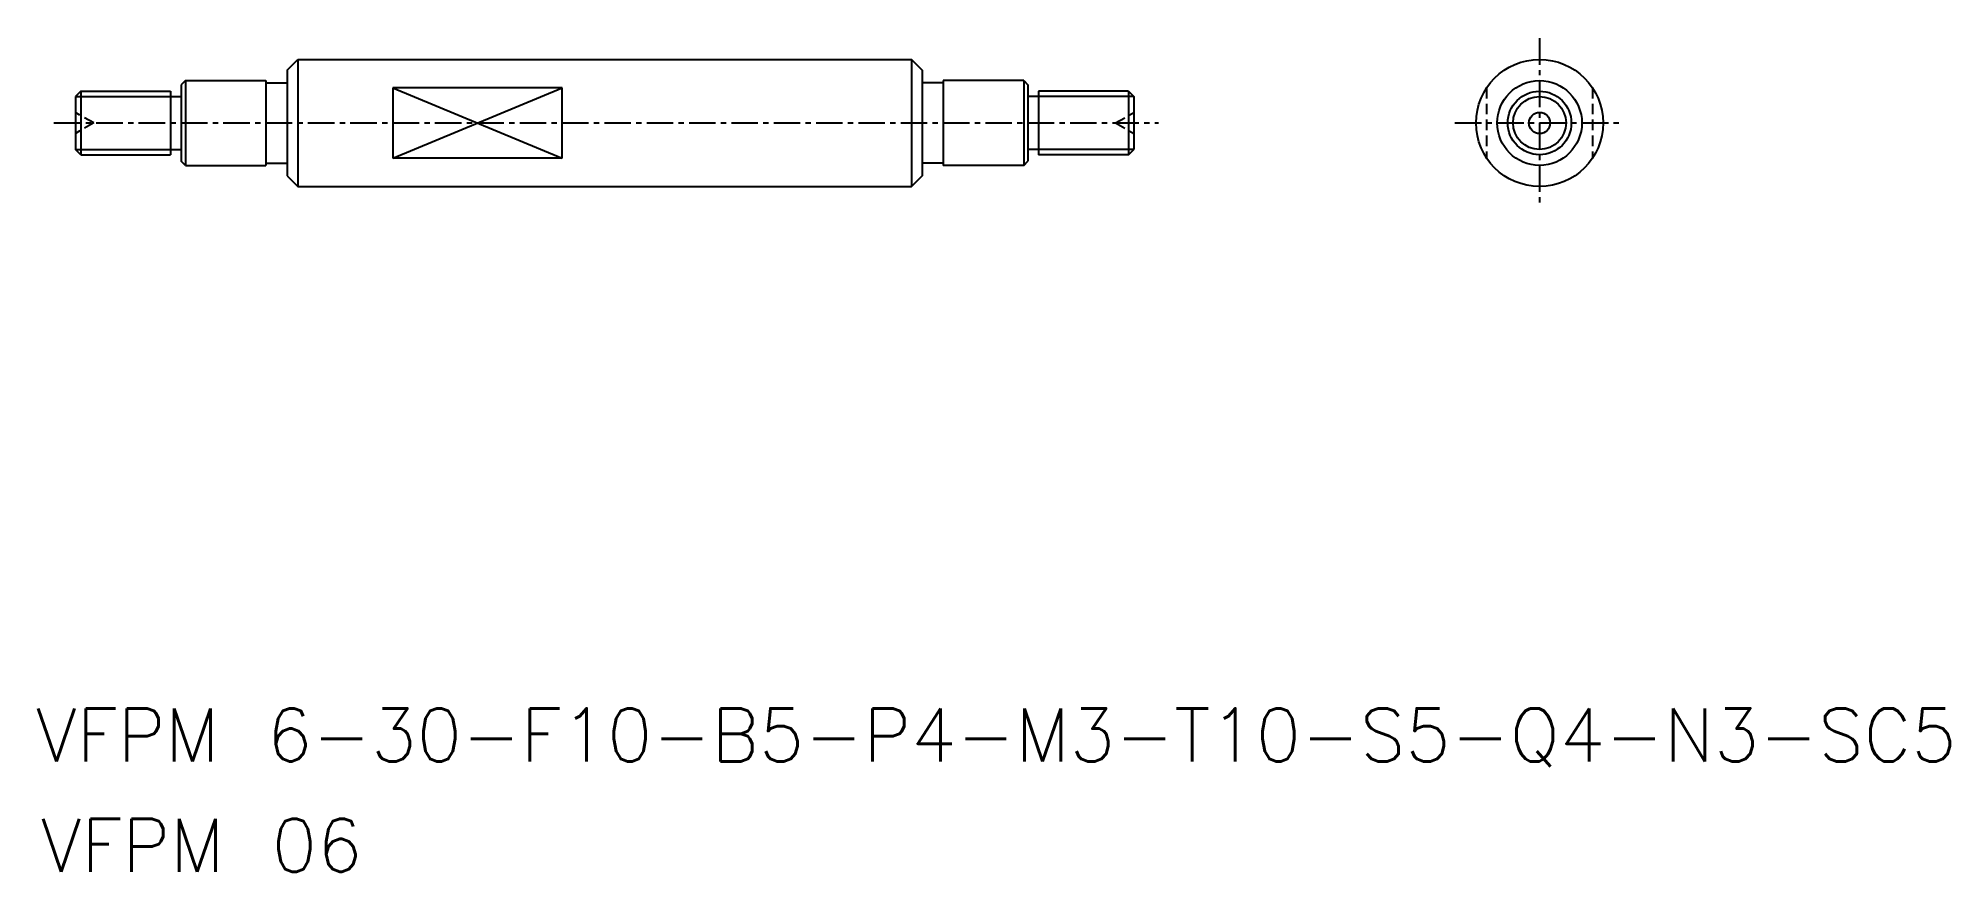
# Model space of a CAD drawing. Extents: x 907 to 997.3, y -216.1 to -176.8.
import ezdxf

# ---------------------------------------------------------------- set-up
doc = ezdxf.new("R2010")
doc.units = 0
doc.linetypes.add('CENTER', pattern=[2, 1.25, -0.25, 0.25, -0.25])
doc.linetypes.add('DASHED', pattern=[0.75, 0.5, -0.25])
doc.layers.get('0').update_dxf_attribs({"linetype": 'CONTINUOUS'})
doc.layers.add('CENTER', color=1, linetype='CENTER')
doc.styles.get("Standard").update_dxf_attribs({"font": 'txt.shx'})

msp = doc.modelspace()

# ---------------------------------------------------------------- linework, layer by layer
at = {"color": 7, "linetype": 'CONTINUOUS'}
for p, q in [((918.794, -178.282), (919.294, -177.782)), ((919.294, -177.782), (948.294, -177.782)), ((919.294, -177.782), (919.294, -183.782)), ((948.294, -177.782), (948.294, -183.782)), ((948.294, -177.782), (948.794, -178.282)), ((948.794, -178.282), (948.294, -177.782)), ((913.994, -178.782), (913.794, -178.982)), ((913.994, -178.782), (913.994, -182.782)), ((913.994, -178.782), (917.794, -178.782)), ((917.794, -178.782), (917.794, -182.782)), ((918.794, -178.282), (918.794, -183.282)), ((948.794, -178.282), (948.794, -183.282)), ((949.794, -178.782), (949.794, -182.782)), ((953.594, -178.782), (949.794, -178.782)), ((953.594, -178.782), (953.594, -182.782)), ((953.594, -178.782), (953.794, -178.982)), ((909.044, -179.282), (908.794, -179.532)), ((908.794, -179.532), (908.794, -182.032)), ((909.044, -179.282), (913.294, -179.282)), ((909.044, -179.282), (909.044, -182.282)), ((913.294, -179.282), (913.294, -182.282)), ((913.294, -179.532), (913.794, -179.532)), ((913.794, -178.982), (913.794, -182.582)), ((917.794, -178.882), (918.794, -178.882)), ((923.794, -179.123), (923.794, -182.44)), ((931.794, -179.123), (923.794, -179.123)), ((931.794, -182.44), (931.794, -179.123)), ((949.794, -178.882), (948.794, -178.882)), ((949.794, -178.882), (948.794, -178.882)), ((953.794, -178.982), (953.794, -182.582)), ((954.294, -179.532), (953.794, -179.532)), ((958.544, -179.282), (954.294, -179.282)), ((954.294, -179.282), (954.294, -182.282)), ((958.544, -179.282), (958.794, -179.532)), ((958.544, -179.282), (958.544, -182.282)), ((958.794, -179.532), (958.794, -182.032)), ((909.044, -182.282), (908.794, -182.032)), ((909.044, -182.282), (913.294, -182.282)), ((913.294, -182.032), (913.794, -182.032)), ((954.294, -182.032), (953.794, -182.032)), ((958.544, -182.282), (954.294, -182.282)), ((958.544, -182.282), (958.794, -182.032)), ((913.994, -182.782), (913.794, -182.582)), ((913.994, -182.782), (917.794, -182.782)), ((917.794, -182.682), (918.794, -182.682)), ((918.794, -183.282), (919.294, -183.782)), ((931.794, -182.44), (923.794, -182.44)), ((948.294, -183.782), (948.794, -183.282)), ((948.794, -183.282), (948.294, -183.782)), ((949.794, -182.682), (948.794, -182.682)), ((949.794, -182.682), (948.794, -182.682)), ((953.594, -182.782), (949.794, -182.782)), ((953.594, -182.782), (953.794, -182.582)), ((919.294, -183.782), (948.294, -183.782))]:
    msp.add_line(p, q, dxfattribs=at)
at = {"color": 3, "linetype": 'CONTINUOUS'}
for p, q in [((908.794, -179.532), (913.294, -179.532)), ((923.794, -182.44), (931.794, -179.123)), ((923.794, -179.123), (931.794, -182.44)), ((958.794, -179.532), (954.294, -179.532)), ((908.794, -182.032), (913.294, -182.032)), ((958.794, -182.032), (954.294, -182.032))]:
    msp.add_line(p, q, dxfattribs=at)
at = {"color": 3, "linetype": 'DASHED'}
for p, q in [((975.46, -179.123), (975.46, -182.44)), ((980.46, -179.123), (980.46, -182.44)), ((909.66, -180.782), (908.794, -180.282)), ((957.928, -180.782), (958.794, -180.282)), ((909.66, -180.782), (908.794, -181.282)), ((957.928, -180.782), (958.794, -181.282))]:
    msp.add_line(p, q, dxfattribs=at)
at = {"color": 7, "linetype": 'CONTINUOUS'}
for radius in [3, 2, 1.5, 0.5]:
    msp.add_circle((977.96, -180.782), radius, dxfattribs=at)
at = {"color": 3, "linetype": 'CONTINUOUS'}
msp.add_circle((977.96, -180.782), 1.25, dxfattribs=at)
at = {"layer": 'CENTER', "color": 1, "linetype": 'CENTER'}
for p, q in [((977.96, -176.782), (977.96, -184.782)), ((907.781, -180.782), (959.963, -180.782)), ((973.96, -180.782), (981.96, -180.782))]:
    msp.add_line(p, q, dxfattribs=at)

# ---------------------------------------------------------------- texts
at = {"color": 7, "linetype": 'CONTINUOUS'}
for s, p in [('VFPM 6-30-F10-B5-P4-M3-T10-S5-Q4-N3-SC5', (906.931, -210.925)), ('VFPM 06', (907.157, -216.134))]:
    msp.add_text(s, height=2.5, dxfattribs=at).set_placement(p)

doc.saveas('drawing.dxf')
